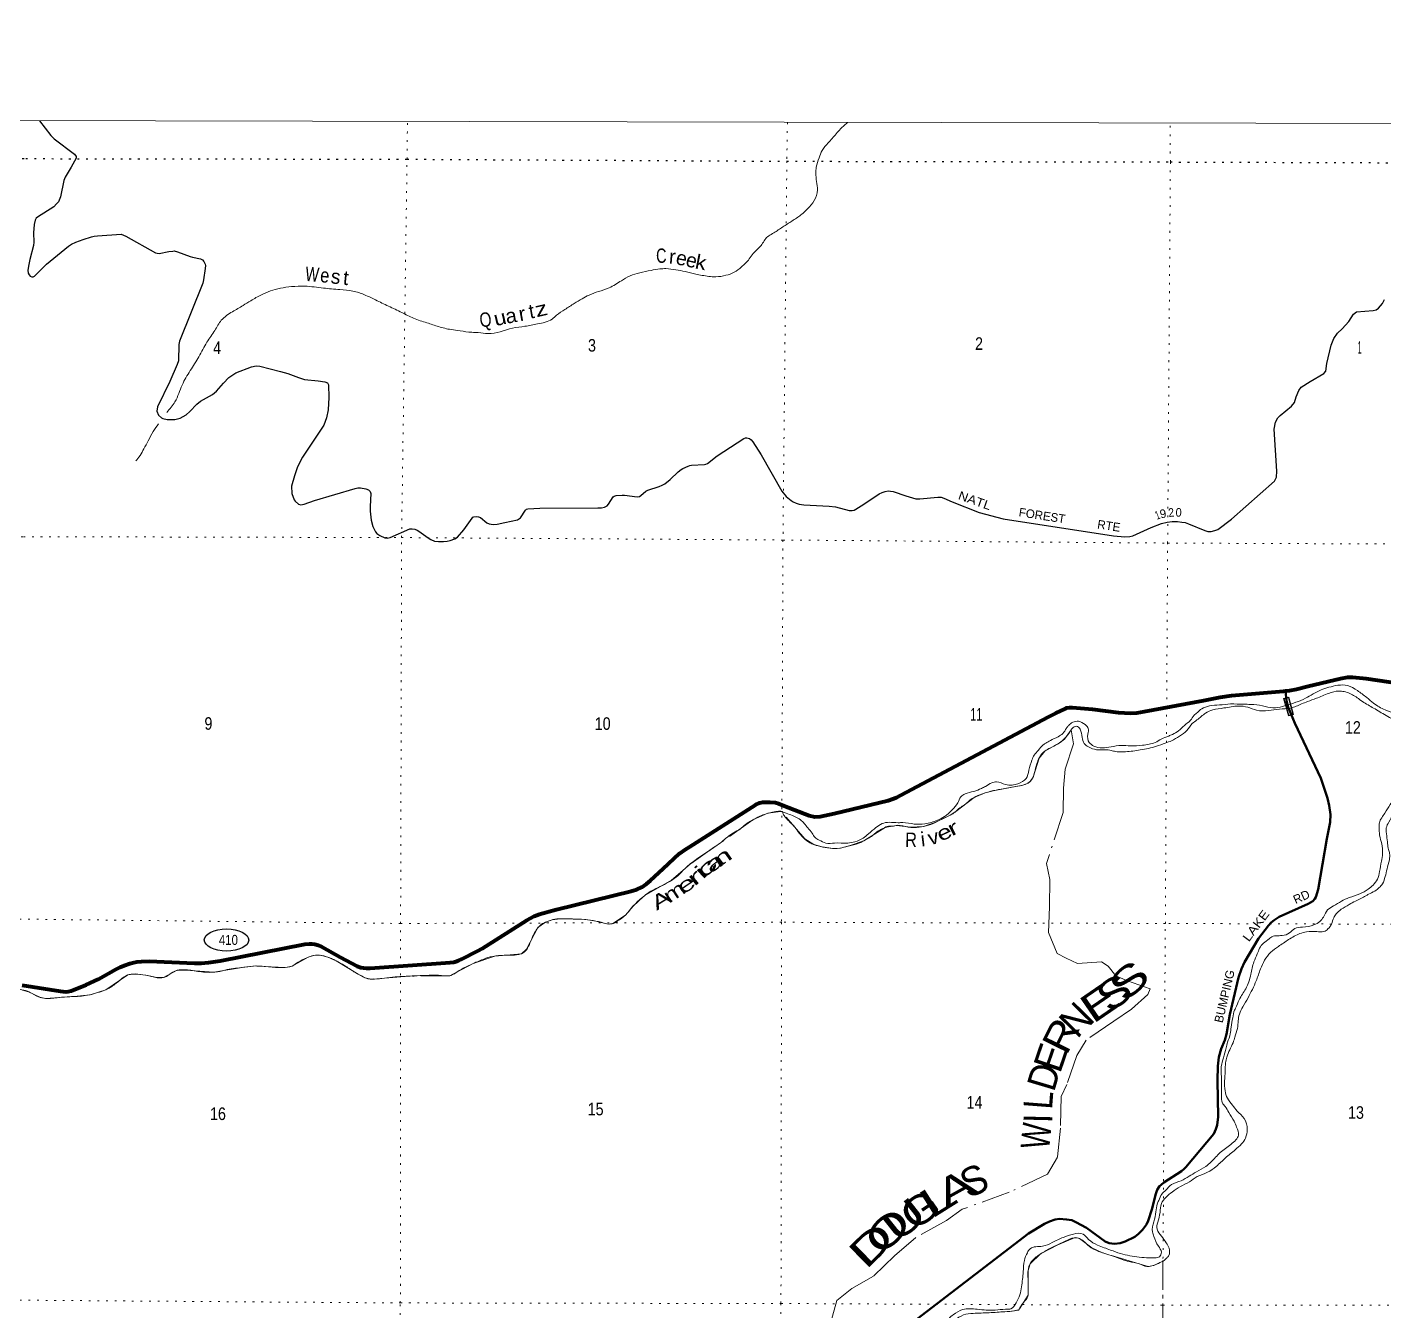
# Model space of a CAD drawing. Header units: feet. Extents: x -252658 to 9, y -366365 to -181930.
# Drawn here: x -59236 to -40356, y -199796 to -181930 of the extents above; entities that cross this region are included whole.
import ezdxf
from ezdxf.enums import TextEntityAlignment as Align

# ---------------------------------------------------------------- set-up
doc = ezdxf.new("R2010")
doc.units = ezdxf.units.FT
doc.header["$LTSCALE"] = 80
doc.linetypes.add('DOT_DASHED', pattern=[7.7, 5, -1.2, 0.3, -1.2])
doc.linetypes.add('DOTTED', pattern=[1.5, 0.3, -1.2])
for name, color, linetype, lineweight in [('17', 7, 'Continuous', 25), ('23', 7, 'Continuous', 70), ('26', 7, 'Continuous', 40), ('29', 7, 'Continuous', 25), ('39', 7, 'Continuous', 13), ('4', 7, 'Continuous', 13), ('44', 7, 'DOT_DASHED', 13), ('6', 7, 'DOTTED', 25), ('61', 7, 'Continuous', 13), ('7', 7, 'DOTTED', 13)]:
    doc.layers.add(name, color=color, linetype=linetype, lineweight=lineweight)
for name, color, linetype in [('27', 7, 'Continuous'), ('30', 7, 'Continuous'), ('41', 7, 'Continuous')]:
    doc.layers.add(name, color=color, linetype=linetype)

msp = doc.modelspace()

# ---------------------------------------------------------------- linework, layer by layer
at = {"layer": '17'}
msp.add_ellipse((-56461.21, -194634.81), major_axis=(309.24, -1), ratio=0.500121, dxfattribs=at)
at = {"layer": '23'}
for points in [[(-41724.58, -191168.67), (-41670.16, -191161.49), (-41571.5, -191141.56), (-41410.68, -191101.99), (-40958.26, -190994.09), (-40860.43, -190977.37), (-40794.8, -190977.37), (-40604.88, -190994.18), (-39375.14, -191174.41)], [(-45021.81, -191527.93), (-44922.68, -191475.25), (-44791.81, -191416.57), (-44771.3, -191404.26), (-44728.91, -191400.15), (-44689.3, -191398.21), (-44412.36, -191421.98), (-44049.21, -191468.37), (-43881.1, -191476.78), (-43794.95, -191472.67), (-43689.73, -191456.43), (-42865.57, -191300.47), (-42636.4, -191255.58), (-42478.11, -191233.23), (-41752.44, -191172.35), (-41724.58, -191168.67)], [(-59305.72, -195264.66), (-58770.11, -195346.26), (-58696.57, -195353.76), (-58663.76, -195351.02), (-58624.78, -195342.12), (-58506.79, -195297.55), (-58414.88, -195259.35), (-58245.05, -195178.46), (-57999.25, -195039.16), (-57942.44, -195011.01), (-57884.32, -194988.43), (-57805.69, -194961.75), (-57749.73, -194948.15), (-57707.24, -194938.49), (-57645.7, -194931.65), (-57538.79, -194929.29), (-56908.49, -194957.17), (-56809.52, -194955.6), (-56711.06, -194946.02), (-56548.87, -194923.11), (-55370.89, -194694.84), (-55304.65, -194688.11), (-55274.56, -194689.47), (-55238.33, -194694.26), (-55185.68, -194708.63), (-55136.18, -194730.42), (-54882.04, -194872.69), (-54643.86, -194998.77), (-54590.16, -195017.17), (-54554.61, -195024.02), (-54513.58, -195026.75), (-54461.31, -195026), (-54461.31, -195026), (-53350.49, -194948.15), (-53298.62, -194941.24), (-53268.53, -194934.4), (-53232.98, -194922.08), (-53191.6, -194902.84), (-52966.01, -194785.54), (-52906.16, -194752.42), (-52280.76, -194357.29), (-52181.43, -194303.62), (-52107.58, -194273.86), (-51870.26, -194208.91), (-50828.66, -193953.69), (-50752.46, -193932.82), (-50684.09, -193899.98), (-50615.71, -193853.46), (-50560.74, -193808.5), (-50387.06, -193642.63), (-50156.9, -193432.86), (-50079.68, -193374.57), (-50019.79, -193337.15), (-49100.71, -192755.45), (-49041.8, -192724.64), (-49003.51, -192716.43), (-48897.68, -192716.44), (-48828.48, -192719.16), (-48779.25, -192735.58), (-48703.22, -192765.86), (-48352.66, -192902.67), (-48276.03, -192918.93), (-48202.14, -192913.61), (-48007.13, -192872.55), (-47255.1, -192692.02), (-47136.96, -192649.39), (-47077.98, -192620.68), (-45021.81, -191527.93)]]:
    msp.add_lwpolyline(points, dxfattribs=at)
at = {"layer": '26'}
msp.add_lwpolyline([(-41724.58, -191168.67), (-41709.4, -191307.62), (-41689.59, -191395.75), (-41597.68, -191617.05), (-41233.78, -192381.62), (-41141.99, -192659.21), (-41117.58, -192761.33), (-41098.3, -192888.47), (-41104.5, -192996.89), (-41149.25, -193226.14), (-41269.28, -193929.58), (-41301.65, -194038.09), (-41315.94, -194063.46), (-41346.46, -194096.17), (-41408.31, -194132.4), (-41812.42, -194312.66), (-41883.77, -194356.81), (-41923, -194389.53), (-41961.31, -194431.02), (-42100.3, -194611.73), (-42297.86, -194943.12), (-42339.34, -195037.32), (-42378.67, -195158.09), (-42498.29, -195672.56), (-42545.33, -195943.57), (-42571.37, -196028.28), (-42619.44, -196150.77), (-42652.23, -196265.37), (-42665.22, -196388.51), (-42671.01, -196589.02), (-42664.07, -197095.65), (-42677.21, -197211.88), (-42692.47, -197268.59), (-42724.84, -197330.77), (-43109.9, -197795.33), (-43136.06, -197821.51), (-43171.88, -197852.73), (-43419.27, -198011.14), (-43455.39, -198040.7), (-43479.37, -198060.33), (-43512.07, -198112.68), (-43530.08, -198165.75), (-43586.8, -198386.8), (-43635.22, -198543.46), (-43660.29, -198594.71), (-43715.96, -198670.05), (-43769.28, -198725.57), (-43822.68, -198765.93), (-43955.33, -198830.48), (-44026.5, -198854.26), (-44106.06, -198861.9), (-44179.08, -198854.26), (-44232.52, -198832.03), (-44493.22, -198642.61), (-44642.28, -198560.9), (-44700.05, -198535.82), (-44772.15, -198523.53), (-44868.98, -198517.28), (-44930.01, -198526.01), (-45008.48, -198552.18), (-45079.59, -198583.33), (-45302.83, -198717.65), (-46915.79, -199959)], dxfattribs=at)
at = {"layer": '29'}
for points in [[(-59064.83, -183232), (-58906.94, -183437.78), (-58861.87, -183482.89), (-58578.99, -183698.9), (-58555.6, -183727.86), (-58554.3, -183755.36), (-58622.04, -183878.02), (-58705.94, -184016.47), (-58723.06, -184064.09), (-58772.73, -184292.67), (-58801.15, -184358.75), (-58825.83, -184390.5), (-58864.99, -184430.61), (-59093.83, -184573.99), (-59108.82, -184587.23), (-59126.08, -184615.63), (-59139.67, -184676.32), (-59146.94, -184794.2), (-59142.32, -184920.69), (-59145.7, -184966.89), (-59198.83, -185161.3), (-59214.61, -185232.97), (-59225.19, -185312.36), (-59219.91, -185353.93), (-59209.32, -185377.64), (-59193.45, -185395.29), (-59172.29, -185405.87), (-59152.72, -185406.57), (-59131.74, -185393.52), (-58965.75, -185227.09), (-58659.61, -184978.11), (-58616.9, -184952.44), (-58558.71, -184922.45), (-58454.69, -184885.4), (-58341.84, -184850.11), (-58303.05, -184839.53), (-58255.12, -184836.2), (-57929.27, -184813.07), (-57893.12, -184822.77), (-57862.94, -184838.78), (-57447.92, -185068.89), (-57425, -185077.72), (-57398.51, -185078.77), (-57266, -185051.53), (-57209.9, -185045.96), (-57187.86, -185045.08), (-57142.01, -185056.37), (-56966.92, -185119.76), (-56935.22, -185128.89)], [(-56935.22, -185128.89), (-56824.65, -185154.47), (-56795.61, -185169.08), (-56775.28, -185189.75), (-56759.41, -185228.57), (-56755.89, -185246.21), (-56757.51, -185289.8), (-56779.69, -185448.23), (-56790.76, -185492.39), (-57113.81, -186299.51), (-57124.59, -186347.57), (-57131.44, -186572.98), (-57147.06, -186626.53), (-57250.85, -186860.77), (-57422.6, -187215.04), (-57432.94, -187275.18), (-57408.25, -187328.1), (-57365.94, -187366.92), (-57348.3, -187377.51), (-57287.32, -187390.62), (-57182.57, -187391.62), (-57104.99, -187370.45), (-57022.15, -187326.11), (-56972.76, -187280.47), (-56873.71, -187178.5), (-56824.65, -187135.8), (-56655.43, -187043.39), (-56602.49, -186998.18), (-56504.83, -186885.76), (-56429.7, -186807.64), (-56332.45, -186742.32), (-56115.86, -186655.91), (-56050.75, -186645.78), (-55999.49, -186648.85), (-55710.24, -186722.58)], [(-43074.52, -188841.46), (-42849.89, -188935.3), (-42805.78, -188947.74), (-42759.94, -188947.74), (-42710.57, -188937.15), (-42667.55, -188920.43), (-42477.16, -188777.12), (-41880.4, -188248.94), (-41848.38, -188190.86), (-41844.14, -188108.62), (-41880.84, -187524.08), (-41862.48, -187428.67), (-41830.75, -187368.69), (-41797.76, -187333.87), (-41641.63, -187206.39), (-41601.54, -187153.44), (-41575.49, -187074.3), (-41541.59, -186987.6), (-41505.34, -186942.24), (-41382.01, -186862.74), (-41190.72, -186749.41), (-41163.54, -186715.59), (-41147.9, -186613.29), (-41088.45, -186357.73), (-41052.28, -186264.54), (-41000.3, -186188.36), (-40936.08, -186130.77), (-40844.37, -186026.96), (-40778.14, -185923.71), (-40736.18, -185893.14), (-40505.75, -185874.58), (-40462.53, -185865.5), (-40430.79, -185840.8), (-40374.09, -185775.05), (-40346.16, -185720.82)], [(-55710.24, -186722.58), (-55606.15, -186749.11), (-55459.96, -186807.64), (-55375.39, -186834.96), (-55185.53, -186850.26), (-55093.23, -186867.62), (-55057.96, -186881.74), (-55040.39, -186909.44), (-55039.18, -187084.14), (-55047.94, -187256.76), (-55072.07, -187365.16), (-55109.39, -187471.21), (-55402.6, -187913.03), (-55475.83, -188051.47), (-55516.85, -188175.32), (-55556.94, -188316.12), (-55552.74, -188418.04), (-55521.67, -188506.66), (-55507.57, -188527.84), (-55459.1, -188569.25), (-55426.46, -188577.24), (-55380.62, -188570.18), (-55238.14, -188516.49), (-54671.16, -188349.54), (-54635.69, -188343.46), (-54596.02, -188342.58), (-54521.96, -188353.16), (-54486.7, -188370.81), (-54464.67, -188392.86), (-54454.96, -188420.21), (-54463.07, -188601.9), (-54464.67, -188664.56), (-54450.56, -188793.36), (-54423.5, -188881.26), (-54390.61, -188952.14), (-54369.46, -188976.84), (-54329.41, -189004.37), (-54260.14, -189035.07), (-54224.88, -189040.36), (-54183.8, -189033.44), (-53908.39, -188914.21), (-53877.53, -188913.33), (-53840.51, -188918.62), (-53807.01, -188930.97), (-53786.14, -188943.69), (-53657.59, -189038.9), (-53619.23, -189060.65), (-53568.1, -189081.82), (-53513.44, -189090.64), (-53444.29, -189090.51), (-53391.78, -189081.82), (-53349.47, -189074.77), (-53285.99, -189050.07), (-53245.18, -189027.56), (-53157.5, -188925.73), (-53045.32, -188761.6), (-53034.74, -188751.01), (-53020.53, -188743.91), (-52978.32, -188740.43), (-52953.64, -188743.95), (-52926.68, -188756.58), (-52837.76, -188827.44), (-52807.3, -188842.76), (-52779.09, -188848.05), (-52745.59, -188851.58), (-52694.01, -188848.47), (-52589.03, -188821.91)], [(-52589.03, -188821.91), (-52414.11, -188784.53), (-52384.59, -188770.18), (-52370.91, -188758.95), (-52301.27, -188653.97), (-52286.28, -188638.97), (-52270.33, -188632.39), (-52100.12, -188625.48), (-51293.6, -188620.74), (-51242.49, -188619.57), (-51203.7, -188610.75), (-51182.55, -188601.93), (-51166.68, -188591.34), (-51144.7, -188569.51), (-51079.03, -188467.54), (-51066.18, -188457.25), (-51039.73, -188448.43), (-50956.56, -188442.24), (-50925.12, -188441.37), (-50748.81, -188467.84), (-50714.74, -188461.91), (-50694.15, -188450.2), (-50625.39, -188386.68), (-50597.24, -188372.32), (-50440.37, -188323.16), (-50397.94, -188305.52), (-50364.44, -188284.35), (-50286.73, -188225.78), (-50176.95, -188118.07), (-50134.35, -188087.64), (-50111.43, -188071.76), (-50035.61, -188038.23), (-50016.22, -188031.18), (-49989.39, -188026.94), (-49809.15, -188018.09), (-49792.3, -188013.53), (-49769.38, -188002.95), (-49633.12, -187896.76), (-49263.04, -187654.23), (-49239.55, -187643.91), (-49221.91, -187643.91), (-49184.89, -187654.5), (-49160.2, -187672.14), (-49135.69, -187699.24), (-49020.52, -187880.71), (-48732.43, -188386.6), (-48672.69, -188463.44), (-48606.48, -188519.95), (-48576.6, -188538.42), (-48536.04, -188554.3), (-48491.97, -188566.65), (-48427.3, -188577.35), (-48075.4, -188595.73), (-47987.7, -188607.23), (-47798.2, -188655.78), (-47754.08, -188655.75), (-47729.4, -188652.22), (-47704.72, -188639.87), (-47592.66, -188566.77), (-47378.29, -188425.62), (-47337.98, -188406.99), (-47295.66, -188392.87), (-47252.47, -188384.93), (-47220.73, -188386.7), (-47184.58, -188394.64), (-47010.54, -188454.14), (-46868.1, -188494.32), (-46815.09, -188495.59), (-46563.07, -188469.62), (-46518.57, -188473.44), (-46480.2, -188483.73), (-46365.5, -188536.69), (-45989.67, -188685.74), (-45654.89, -188774.29), (-44119.81, -189011.28), (-43960.64, -189023.61), (-43893.64, -189020.08), (-43849.63, -189009.04), (-43593.62, -188892.26), (-43451.09, -188838.35), (-43369.93, -188818.94), (-43300.17, -188811.86), (-43227.11, -188811.88), (-43168.99, -188817.18), (-43119.56, -188826), (-43074.52, -188841.46)]]:
    msp.add_lwpolyline(points, dxfattribs=at)
at = {"layer": '39'}
for points in [[(-57293.74, -187293.82), (-57178.63, -187142.4), (-57078.6, -186911.03), (-56966.47, -186709.8), (-56846.3, -186516.6), (-56736.17, -186315.37), (-56623.99, -186150.33), (-56533.85, -186009.45), (-56379.43, -185890.6), (-56230.98, -185803.92), (-56124.66, -185737.41), (-55976.21, -185654.75), (-55851.8, -185600.28), (-55711.31, -185563.88), (-55556.73, -185541.53), (-55370.01, -185535.22), (-55110.95, -185560.97), (-54886.03, -185582.75), (-54703.28, -185602.58), (-54540.56, -185654.62), (-54387.85, -185726.77), (-54209.01, -185812.96), (-54024.14, -185901.15), (-53859.37, -185981.33), (-53672.54, -186045.39), (-53509.82, -186097.42), (-53337.07, -186139.39), (-53208.54, -186157.29), (-53049.88, -186177.16), (-52957.52, -186179.03), (-52822.96, -186194.92), (-52481.74, -186120.01), (-52309.1, -186093.62), (-52134.46, -186059.17), (-51929.93, -185992.72), (-51869.61, -185940.15), (-51753.27, -185859.55), (-51622.89, -185774.91), (-51512.56, -185710.41), (-51416.26, -185657.99), (-51283.81, -185609.53), (-51137.32, -185557.04), (-50966.8, -185458.26), (-50846.43, -185391.73), (-50711.97, -185349.31), (-50553.4, -185314.89), (-50430.95, -185294.6), (-50346.62, -185290.46), (-50210.06, -185306.34), (-50079.5, -185332.28), (-49932.87, -185366.24), (-49752.11, -185398.14), (-49651.71, -185404.02), (-49511.19, -185383.71), (-49398.81, -185341.32), (-49294.52, -185266.77), (-49188.27, -185156.02), (-49132.16, -185081.55), (-49023.91, -184968.79), (-48931.74, -184846), (-48863.54, -184803.68), (-48737.17, -184721.05), (-48608.79, -184638.43), (-48482.43, -184553.79), (-48372.14, -184455.11), (-48283.97, -184342.38), (-48240.03, -184195.54), (-48262.48, -183960.33), (-48254.57, -183879.89), (-48216.63, -183749.15), (-48172.61, -183646.54), (-48088.44, -183541.86), (-47978.2, -183415.03), (-47918.07, -183346.58), (-47835.87, -183272.06), (-47820.58, -183258.36)], [(-57725.51, -187967.57), (-57665.39, -187893.09), (-57611.32, -187798.51), (-57551.26, -187685.82), (-57483.19, -187557.04), (-57407.92, -187452.54)], [(-42488.32, -191348.78), (-42311.62, -191352.53), (-42209.21, -191356.4), (-42044.53, -191376.26), (-41972.22, -191394.25), (-41829.65, -191398.06), (-41707.22, -191367.72), (-41580.78, -191325.3), (-41446.34, -191270.82), (-41342.02, -191210.34), (-41229.67, -191151.87), (-41123.31, -191117.53), (-40994.84, -191089.19), (-40860.31, -191093.01), (-40725.67, -191163.18), (-40595.01, -191259.49), (-40498.5, -191339.77), (-40339.73, -191432.02), (-40193.08, -191480.06), (-39952.04, -191540.02), (-39785.32, -191584), (-39564.4, -191615.84), (-39437.84, -191655.86), (-39305.16, -191758.21), (-39224.66, -191872.69), (-39170.22, -192019.39), (-39129.93, -192103.77), (-39093.7, -192166.05), (-39031.41, -192192.09), (-38836.74, -192131.48), (-38728.42, -192058.94), (-38634.14, -192000.49), (-38523.9, -191877.68), (-38415.74, -191704.6), (-38341.66, -191569.78), (-38265.54, -191455.06), (-38141.28, -191306.09), (-38091.14, -191265.8), (-37976.76, -191221.4), (-37880.45, -191177.02), (-37754.03, -191126.56), (-37631.6, -191094.21), (-37539.23, -191098.09), (-37374.62, -191077.74), (-37211.96, -191085.54), (-37061.35, -191101.4), (-36930.91, -191050.94), (-36814.64, -190928.12), (-36746.49, -190857.65), (-36684.36, -190783.16), (-36612.18, -190714.69), (-36519.9, -190658.26), (-36399.49, -190619.87), (-36301.14, -190597.61), (-36224.85, -190591.46), (-36184.67, -190605.48), (-36158.53, -190623.53), (-36182.57, -190661.77), (-36138.32, -190707.95), (-36043.84, -190780.19), (-35943.31, -190868.51), (-35852.8, -190966.89), (-35782.47, -191000.97), (-35653.88, -191057.07), (-35565.55, -191042.87), (-35453.18, -190998.47), (-35403.07, -190940.08), (-35352.95, -190891.75), (-35340.95, -190859.57), (-35391.18, -190837.52), (-35371.18, -190787.23), (-35178.59, -190680.38), (-35104.44, -190591.8), (-34988.11, -190507.18), (-34933.96, -190462.87), (-34835.66, -190410.44), (-34767.44, -190378.17), (-34564.62, -190389.93), (-34333.73, -190379.53), (-34106.89, -190349.03), (-33916.17, -190324.62), (-33809.77, -190316.42), (-33673.19, -190340.34), (-33536.6, -190374.32), (-33351.73, -190470.55), (-33243.19, -190544.78), (-33120.64, -190586.82), (-32972.07, -190576.55), (-32793.38, -190568.24), (-32656.84, -190570.05), (-32492.14, -190603.98)], [(-40383.02, -193293.92), (-40415.33, -193177.36), (-40421.54, -193058.74), (-40417.61, -193004.45), (-40341.52, -192867.61), (-40269.42, -192750.89), (-40169.19, -192640.15), (-40064.93, -192547.51), (-39972.68, -192472.98), (-39866.29, -192452.71), (-39707.76, -192392.16), (-39573.32, -192333.65), (-39430.82, -192295.23), (-39288.33, -192250.78), (-39216.06, -192240.62), (-39151.85, -192214.39), (-39165.97, -192172.19), (-39210.27, -192093.84), (-39282.71, -191991.41), (-39335.1, -191870.85), (-39421.6, -191768.43), (-39520.12, -191682.13), (-39620.57, -191648.09), (-39807.3, -191650.38), (-39981.99, -191650.65), (-40124.62, -191606.63), (-40277.33, -191536.48), (-40460.21, -191430.19), (-40614.96, -191339.95), (-40695.36, -191285.78), (-40759.68, -191241.64), (-40908.37, -191177.52), (-40982.67, -191169.59), (-41125.18, -191201.98), (-41295.75, -191270.59), (-41418.16, -191315.01), (-41502.44, -191349.31), (-41652.94, -191405.84), (-41809.54, -191420.15), (-41962.1, -191442.49), (-42126.76, -191436.7), (-42251.31, -191394.67), (-42377.84, -191378.77), (-42582.6, -191405.22), (-42737.17, -191431.58), (-42837.49, -191477.98), (-42957.82, -191572.66), (-43021.99, -191623.02), (-43098.14, -191719.64), (-43200.42, -191798.21), (-43310.76, -191860.7), (-43399.06, -191895.02), (-43521.47, -191937.42), (-43746.27, -191990.04), (-43951.04, -192014.47), (-44103.65, -192008.67), (-44169.94, -191992.68), (-44354.67, -191986.92), (-44465.17, -191946.88), (-44527.49, -191898.71), (-44553.72, -191814.31), (-44584.02, -191701.76), (-44632.27, -191659.61), (-44694.47, -191691.87), (-44709.51, -191709.37)], [(-48723.33, -192848.96), (-48628.1, -192886.03), (-48475.38, -192962.2), (-48372.8, -193072.63), (-48310.44, -193148.94), (-48274.21, -193205.19), (-48215.92, -193243.3), (-48123.49, -193285.39), (-47999, -193285.2), (-47816.28, -193284.93), (-47715.91, -193268.69), (-47603.55, -193216.25), (-47527.35, -193155.82), (-47425.08, -193069.21), (-47338.82, -193014.79), (-47240.47, -192996.55), (-47113.96, -193002.39), (-47051.72, -193000.29), (-46891.05, -193020.15), (-46742.47, -193017.92), (-46569.87, -192967.4), (-46469.56, -192916.98), (-46361.28, -192820.31), (-46287.13, -192727.71), (-46241.08, -192641.18), (-46182.92, -192600.89), (-46062.5, -192566.52), (-45956.14, -192524.14), (-45899.97, -192495.91), (-45813.7, -192445.52), (-45745.45, -192435.36), (-45620.91, -192469.35), (-45530.54, -192479.27), (-45448.25, -192459.04), (-45335.91, -192388.5), (-45295.94, -192269.82), (-45253.99, -192131.02), (-45221.97, -192060.6), (-45165.85, -191996.18), (-45095.7, -191917.66), (-45061.6, -191895.49), (-44997.4, -191859.2), (-44889.06, -191804.76), (-44824.87, -191760.43), (-44772.78, -191687.97), (-44746.74, -191651.74), (-44684.57, -191603.39), (-44604.27, -191591.2), (-44513.84, -191637.31), (-44469.59, -191689.52), (-44475.49, -191767.95), (-44455.22, -191886.54), (-44390.9, -191934.7), (-44276.41, -191960.67), (-44151.94, -191946.41), (-44011.42, -191926.09), (-43882.9, -191931.93), (-43714.25, -191923.64), (-43539.62, -191885.17), (-43453.36, -191838.8), (-43351.02, -191796.42), (-43298.85, -191772.22), (-43212.59, -191723.84), (-43132.39, -191649.32), (-43048.17, -191576.81), (-42996.07, -191506.36), (-42951.96, -191466.09), (-42889.79, -191417.74), (-42783.44, -191377.37), (-42644.91, -191363.09), (-42488.32, -191348.78)], [(-44709.51, -191709.37), (-44776.61, -191808.61), (-44874.87, -191893.2), (-44975.17, -191949.65), (-45057.43, -191994.01), (-45119.59, -192050.4), (-45171.65, -192142.96), (-45195.63, -192213.37), (-45225.56, -192336.06), (-45273.61, -192424.6), (-45349.84, -192470.96), (-45482.32, -192499.31), (-45681.05, -192533.78), (-45825.57, -192564.16), (-45978.09, -192614.65), (-46084.43, -192665.08), (-46206.76, -192763.78), (-46270.95, -192806.1), (-46307.03, -192840.33), (-46447.46, -192924.99), (-46561.82, -192981.46), (-46692.24, -193037.95), (-46822.72, -193062.27), (-46977.32, -193064.52), (-47125.95, -193038.6), (-47196.21, -193050.77), (-47248.42, -193048.84), (-47326.67, -193083.13)], [(-51023.22, -194373.45), (-50906.9, -194284.81), (-50824.73, -194186.16), (-50704.44, -194067.36), (-50626.23, -194002.9), (-50529.95, -193940.43), (-50395.52, -193873.87), (-50182.89, -193740.85), (-50080.65, -193638.16), (-49922.22, -193511.25), (-49755.74, -193398.41), (-49571.22, -193267.44), (-49406.76, -193142.54), (-49314.48, -193090.13), (-49240.29, -193025.68), (-49146.01, -192969.24), (-49039.67, -192912.78), (-48953.39, -192878.47), (-48883.14, -192858.26), (-48796.83, -192844.06), (-48734.58, -192845.97), (-48723.33, -192848.96)], [(-47326.67, -193083.13), (-47410.93, -193129.5), (-47467.08, -193177.84), (-47549.32, -193228.23), (-47663.68, -193288.72), (-47812.2, -193329.16), (-47928.61, -193357.48), (-48063.14, -193357.68), (-48197.71, -193333.75), (-48316.24, -193295.73), (-48372.51, -193263.64), (-48505.24, -193127.12), (-48571.63, -193042.77), (-48621.9, -192994.59), (-48686.27, -192924.32), (-48714.44, -192882.14), (-48723.33, -192848.96)], [(-43428.99, -199103.79), (-43428.01, -199103.14), (-43375.87, -199058.83), (-43349.82, -199026.62), (-43345.96, -198924.07), (-43384.23, -198847.73), (-43452.64, -198755.34), (-43513.03, -198660.93), (-43503.14, -198562.4), (-43471.22, -198427.64), (-43451.34, -198302.95), (-43389.23, -198216.4), (-43303.01, -198141.88), (-43188.67, -198065.3), (-43062.28, -198000.77), (-42953.96, -197928.23), (-42809.49, -197867.69), (-42689.14, -197785.08), (-42560.82, -197668.27), (-42424.46, -197553.46), (-42336.24, -197470.89), (-42282.15, -197390.39), (-42258.24, -197271.73), (-42300.64, -197118.98), (-42399.19, -197014.58), (-42463.58, -196932.24), (-42534, -196835.83), (-42566.29, -196733.34), (-42564.7, -196459.89), (-42558.86, -196343.27), (-42542.92, -196264.83), (-42454.89, -196063.64), (-42428.91, -195985.18), (-42394.96, -195864.49), (-42383.08, -195757.91), (-42367.15, -195667.41), (-42317.12, -195564.8), (-42247.04, -195438.02), (-42132.95, -195202.61), (-42072.97, -195037.65), (-42016.94, -194916.93), (-41930.77, -194806.21), (-41824.48, -194725.63), (-41682.07, -194628.91), (-41523.57, -194546.23), (-41431.25, -194521.97), (-41290.7, -194517.74), (-41190.31, -194515.58), (-41134.14, -194481.31), (-41086.05, -194414.89), (-41054.07, -194324.36), (-41020.01, -194272.04), (-40951.85, -194207.6), (-40837.5, -194141.07), (-40753.24, -194092.69), (-40677, -194058.4), (-40606.78, -194020.09), (-40570.67, -193997.92), (-40482.39, -193953.56), (-40420.22, -193905.21), (-40376.13, -193850.86), (-40338.14, -193752.28), (-40312.2, -193645.68), (-40280.27, -193518.96), (-40276.39, -193428.48), (-40292.54, -193374.21), (-40304.71, -193293.81), (-40316.93, -193183.24), (-40323.13, -193074.68), (-40287.11, -192994.2), (-40225.05, -192873.47), (-40185.01, -192797)], [(-46015.15, -199774.53), (-45764.14, -199786.22), (-45621.6, -199773.95), (-45545.31, -199767.8), (-45473.16, -199683.25), (-45421.12, -199574.59), (-45397.2, -199461.96), (-45385.32, -199355.38), (-45375.44, -199252.83), (-45357.62, -199093.96), (-45317.62, -198987.34), (-45277.55, -198930.98), (-45106.93, -198896.55), (-44972.48, -198846.08), (-44817.99, -198773.47), (-44677.51, -198727.01), (-44542.98, -198726.81), (-44464.55, -198801.09), (-44339.94, -198881.32), (-44159.12, -198949.42), (-44022.51, -198997.47), (-43759.4, -199049.35), (-43624.85, -199057.19), (-43542.53, -199057.07), (-43480.31, -199042.9), (-43452.29, -198980.53), (-43494.59, -198896.15), (-43557.05, -198759.52), (-43577.22, -198697.22), (-43557.36, -198556.44), (-43527.46, -198415.66), (-43509.56, -198311.08), (-43489.56, -198258.77), (-43447.53, -198172.25), (-43391.39, -198115.87), (-43311.2, -198039.35), (-43176.75, -197984.86), (-43066.41, -197922.36), (-42964.11, -197861.89), (-42835.72, -197787.31), (-42759.52, -197722.85), (-42635.23, -197593.99), (-42484.81, -197479.16), (-42414.64, -197414.71), (-42380.6, -197352.33), (-42404.86, -197241.79), (-42441.14, -197157.39), (-42515.62, -197034.86), (-42563.94, -196952.49), (-42604.17, -196904.3), (-42614.39, -196789.71), (-42616.54, -196699.23), (-42614.72, -196578.59), (-42620.89, -196480.08), (-42619.02, -196395.63), (-42587.08, -196272.94), (-42551.15, -196136.16), (-42531.2, -196057.72), (-42493.23, -195941.05), (-42481.33, -195846.53), (-42459.44, -195715.81), (-42433.51, -195609.2), (-42419.49, -195583.04), (-42369.47, -195466.35), (-42279.36, -195313.41), (-42207.39, -195112.24), (-42165.49, -194939.27), (-42117.47, -194828.61), (-42085.47, -194750.15), (-42033.37, -194679.7), (-41951.14, -194617.25), (-41931.09, -194599.12), (-41772.51, -194572.75), (-41668.16, -194534.39), (-41595.97, -194473.96), (-41489.58, -194455.71), (-41328.99, -194425.31), (-41248.75, -194378.94), (-41198.65, -194314.53), (-41138.57, -194215.92), (-41058.34, -194159.5), (-40948, -194095), (-40837.65, -194044.56), (-40693.16, -193992.07), (-40574.8, -193925.55), (-40506.62, -193869.15), (-40446.51, -193788.63), (-40416.56, -193680.01), (-40390.67, -193539.23), (-40374.78, -193432.64), (-40383.02, -193293.92)], [(-62696.33, -195651.16), (-62691.39, -195647.52), (-62682.08, -195637.36), (-62659.43, -195615.08), (-62635.02, -195591.14), (-62568.85, -195536.76), (-62482.56, -195504.46), (-62311.89, -195502.19), (-62121.13, -195507.94), (-61966.51, -195511.73), (-61767.68, -195543.6), (-61614.99, -195603.69), (-61496.41, -195677.91), (-61397.91, -195752.16), (-61325.56, -195790.25), (-61237.19, -195808.21), (-61164.99, -195751.81), (-61098.88, -195655.2), (-61024.65, -195616.89), (-60918.25, -195602.65), (-60799.76, -195614.54), (-60588.87, -195654.44), (-60442.28, -195662.26), (-60281.72, -195621.81), (-60042.9, -195539.01), (-59894.37, -195506.62), (-59765.92, -195472.25), (-59641.57, -195377.56), (-59517.16, -195331.13), (-59414.77, -195318.92), (-59207.9, -195356.81), (-59077.28, -195424.98), (-58980.87, -195446.95), (-58794.15, -195434.61), (-58643.58, -195424.33), (-58426.75, -195407.92), (-58199.95, -195349.27), (-58113.66, -195314.96), (-57983.29, -195224.29), (-57917.11, -195169.9), (-57816.8, -195115.47), (-57708.38, -195109.27), (-57541.69, -195133.15), (-57387.04, -195163.08), (-57296.71, -195140.83), (-57232.53, -195096.5), (-57120.16, -195052.1), (-56935.42, -195059.86), (-56732.58, -195083.69), (-56588.02, -195077.44), (-56451.53, -195047.08), (-56222.68, -195014.56), (-56052.04, -194996.21), (-55875.32, -195010.02), (-55686.57, -195017.78), (-55548.06, -194997.47), (-55465.81, -194945.07), (-55345.44, -194882.56), (-55247.1, -194848.23), (-55142.69, -194850.09), (-55002.07, -194892.1), (-54935.76, -194924.17), (-54821.21, -194988.34), (-54688.55, -195076.61), (-54584.05, -195134.76), (-54493.64, -195172.83), (-54369.14, -195176.66), (-54228.61, -195160.37), (-54078.04, -195146.07), (-53849.16, -195133.66), (-53686.53, -195127.39), (-53513.85, -195125.12), (-53341.17, -195126.87), (-53240.86, -195072.44), (-53090.4, -194989.78), (-52990.07, -194945.39), (-52911.82, -194911.09), (-52793.41, -194870.71), (-52634.82, -194848.35), (-52488.25, -194844.11), (-52363.79, -194827.84), (-52307.62, -194791.56), (-52247.53, -194696.98), (-52213.53, -194616.5), (-52165.49, -194519.92), (-52077.3, -194415.23), (-52015.1, -194384.98), (-51890.68, -194344.58), (-51788.28, -194340.41), (-51563.39, -194344.09), (-51394.7, -194357.92), (-51250.09, -194387.86), (-51095.45, -194409.75), (-51023.22, -194373.45)], [(-45434.86, -199779.7), (-45368.76, -199677.06), (-45310.66, -199590.51), (-45306.71, -199550.3), (-45306.97, -199381.4), (-45309.17, -199258.76), (-45285.23, -199156.18), (-45223.12, -199071.64), (-45092.75, -198978.96), (-44948.3, -198900.33), (-44789.79, -198827.71), (-44667.39, -198779.27), (-44585.04, -198793.22), (-44458.38, -198895.58), (-44325.75, -198967.76), (-44094.72, -199045.83), (-43901.86, -199109.88), (-43759.25, -199141.84), (-43656.79, -199177.88), (-43516.29, -199145.5), (-43428.99, -199103.79)], [(-51765.51, -207698.95), (-51761.62, -207616.51), (-51733.61, -207552.12), (-51653.41, -207477.61), (-51553.09, -207427.2), (-51396.51, -207402.83), (-51300.15, -207390.63), (-51213.79, -207404.57), (-51153.46, -207464.8), (-51056.92, -207565.19), (-50980.57, -207601.26), (-50910.28, -207607.19), (-50852.13, -207554.83), (-50804.04, -207492.43), (-50729.84, -207436.02), (-50615.5, -207363.47), (-50469.09, -207258.69), (-50326.7, -207143.88), (-50144.18, -207016.93), (-49969.68, -206896.04), (-49857.36, -206817.45), (-49773.2, -206706.74), (-49749.17, -206666.5), (-49767.33, -206606.2), (-49749.45, -206485.54), (-49745.69, -206320.66), (-49755.93, -206189.99), (-49722.02, -206049.19), (-49698.16, -205900.37), (-49668.28, -205743.5), (-49654.43, -205612.79), (-49640.57, -205484.09), (-49642.84, -205319.22), (-49634.96, -205222.7), (-49578.81, -205176.37), (-49502.62, -205105.88), (-49404.34, -205037.38), (-49302, -204990.98), (-49193.63, -204960.66), (-49093.31, -204906.22), (-49029.18, -204829.72), (-48924.97, -204700.89), (-48832.79, -204582.12), (-48736.54, -204501.55), (-48592.07, -204439.01), (-48529.86, -204414.79), (-48389.37, -204370.34), (-48289.06, -204315.91), (-48174.67, -204281.55), (-48040.21, -204237.12), (-47893.72, -204178.59), (-47801.44, -204126.18), (-47715.19, -204069.75), (-47667.08, -204015.39), (-47572.91, -203886.57), (-47510.85, -203769.86), (-47440.73, -203669.23), (-47404.67, -203612.88), (-47390.79, -203504.28), (-47415.06, -203391.72), (-47431.34, -203248.99), (-47457.63, -203126.39), (-47439.72, -203025.83), (-47369.62, -202913.13), (-47305.55, -202794.41), (-47235.45, -202681.71), (-47211.49, -202597.22), (-47147.41, -202482.52), (-47071.42, -202283.36), (-47057.52, -202182.81), (-47043.72, -202021.94), (-47052.02, -201847.02), (-47040.23, -201678.11), (-47042.52, -201497.16), (-47062.89, -201314.23), (-47097.32, -201119.25), (-47133.65, -201000.67), (-47165.97, -200874.05), (-47160.07, -200795.63), (-47095.99, -200688.97), (-46961.71, -200525.91), (-46809.31, -200394.99), (-46630.89, -200211.76), (-46462.51, -200032.56), (-46332.16, -199927.81), (-46207.79, -199853.24), (-46071.28, -199830.92), (-45848.42, -199822.54), (-45629.58, -199808.14), (-45497.08, -199795.88), (-45434.86, -199779.7)], [(-51175.48, -207327.41), (-51149.63, -207342.15), (-51103.37, -207394.35), (-51073.17, -207448.6), (-51061.06, -207488.79), (-51038.93, -207514.89), (-50994.75, -207518.85), (-50936.54, -207508.71), (-50898.43, -207482.52), (-50860.37, -207424.15), (-50806.26, -207359.73), (-50718.03, -207279.17), (-50593.68, -207190.52), (-50483.34, -207128.03), (-50377.01, -207071.57), (-50274.69, -207019.14), (-50190.5, -206930.55), (-50052.09, -206839.86), (-49963.86, -206767.35), (-49905.79, -206666.73), (-49863.75, -206584.23), (-49849.87, -206471.62), (-49854.08, -206344.95), (-49852.32, -206186.11), (-49834.42, -206075.5), (-49808.52, -205946.78), (-49774.72, -205729.58), (-49738.87, -205540.53), (-49731.04, -205411.84), (-49723.2, -205287.17), (-49715.28, -205220.81), (-49693.25, -205180.56), (-49607.01, -205114.08), (-49536.83, -205053.66), (-49438.52, -205007.27), (-49326.11, -204982.97), (-49223.79, -204930.54), (-49167.63, -204890.25), (-49141.6, -204847.98), (-49087.55, -204741.34), (-49019.41, -204654.78), (-48947.24, -204582.29), (-48885.08, -204531.93), (-48832.94, -204483.6), (-48768.74, -204455.36), (-48674.45, -204400.93), (-48505.88, -204340.36), (-48347.36, -204275.78), (-48186.82, -204213.21), (-48078.47, -204162.78), (-47964.1, -204112.35), (-47851.78, -204035.78), (-47777.61, -203955.24), (-47683.45, -203820.39), (-47595.28, -203707.66), (-47543.18, -203639.22), (-47519.18, -203578.87), (-47507.26, -203496.41), (-47509.44, -203383.82), (-47519.69, -203251.14), (-47525.86, -203154.64), (-47527.98, -203084.27), (-47512.07, -202985.72), (-47480.07, -202901.23), (-47419.96, -202820.72), (-47349.87, -202701.98), (-47287.78, -202601.36), (-47239.79, -202472.61), (-47187.77, -202355.91), (-47159.84, -202239.26), (-47139.9, -202150.76), (-47134.04, -202042.18), (-47124.13, -201961.74), (-47114.25, -201859.18), (-47104.42, -201720.43), (-47116.81, -201499.28), (-47145.17, -201342.5), (-47183.54, -201201.81), (-47240.15, -200950.57), (-47258.37, -200852.07), (-47266.55, -200759.6), (-47252.6, -200693.23), (-47182.47, -200594.6), (-47050.16, -200459.69), (-46879.66, -200346.84), (-46761.37, -200236.08), (-46631.04, -200121.28), (-46468.64, -199964.21), (-46348.34, -199849.42), (-46217.94, -199778.86), (-46015.15, -199774.53)]]:
    msp.add_spline(points, degree=3, dxfattribs=at)
at = {"layer": '4'}
msp.add_lwpolyline([(-250643.67, -181929.5), (-219314.25, -182252.72), (-187984.41, -182532.85), (-156654.22, -182769.88), (-125323.73, -182963.82), (-93993.01, -183114.65), (-62662.1, -183222.4), (-31331.08, -183287.04), (0, -183308.59), (0, -366365.25), (-31582.88, -366343.53), (-63165.71, -366278.36), (-94748.41, -366181.36), (-126330.93, -366017.71), (-157913.21, -365822.21), (-189495.2, -365583.27), (-221076.82, -365300.9), (-252658.03, -364975.08)], close=True, dxfattribs=at)
msp.add_lwpolyline([(-250643.67, -181929.5), (-219314.25, -182252.72), (-187984.41, -182532.85), (-156654.22, -182769.88), (-125323.73, -182963.82), (-93993.01, -183114.65), (-62662.1, -183222.4), (-31331.08, -183287.04), (0, -183308.59), (0, -366365.25), (-31582.88, -366343.53), (-63165.71, -366278.36), (-94748.41, -366181.36), (-126330.93, -366017.71), (-157913.21, -365822.21), (-189495.2, -365583.27), (-221076.82, -365300.9), (-252658.03, -364975.08)], close=True, dxfattribs=at)
at = {"layer": '44'}
for points in [[(-44709.51, -191709.37), (-44802.86, -191838.35), (-44872.49, -191891.8), (-45073.64, -192004.39), (-45154.82, -192105.65), (-45236.54, -192366.9), (-45279.59, -192430.85), (-45304.83, -192451.4), (-45378.21, -192477.75), (-45776.12, -192552.89), (-45906.77, -192588.4), (-46059.05, -192650.13), (-46315.02, -192845.88), (-46392.89, -192895.17), (-46604.11, -193001.24), (-46764.04, -193055.56), (-46940.53, -193065.83), (-47138.18, -193039.35), (-47200.98, -193050.93), (-47296.84, -193068.05), (-47594.56, -193255.12), (-47780.93, -193321.3), (-47918.23, -193355.25), (-48019.78, -193361.81), (-48173.75, -193339.29), (-48288.83, -193306.2), (-48413.32, -193226.77), (-48745.97, -192844.31), (-48928.5, -192870.48), (-49135.72, -192963.52), (-49669.93, -193337.88), (-50010, -193578.59), (-50270.6, -193802.16), (-50658.29, -194027.77), (-50804.4, -194165.05), (-50910.47, -194287.53), (-51087.47, -194405.75), (-51150.57, -194415.85), (-51324.4, -194371.5), (-51461.62, -194350.2), (-51820.36, -194340.45), (-51929.44, -194352.79), (-52023.11, -194388.1), (-52127.15, -194462.07), (-52285.89, -194763.96), (-52355.69, -194825.52), (-52727.14, -194857.72), (-53031.37, -194963.23), (-53355.69, -195131.66), (-53920.24, -195136.92), (-54450.51, -195179.45), (-54534.61, -195158.93), (-54628.06, -195111.33), (-54935.16, -194924.48), (-55049.63, -194873.97), (-55158.17, -194847.22), (-55250.52, -194849), (-55325.39, -194873.49), (-55548.51, -194997.67), (-55639.38, -195017.39), (-56048.91, -194996.16), (-56242.38, -195017.17), (-56639.71, -195083.52), (-57026.94, -195052.22), (-57146.47, -195056.63), (-57339.38, -195158.27), (-57429.61, -195155.8), (-57556.07, -195130.88), (-57729.58, -195107.24), (-57832.62, -195120.75), (-58138.91, -195327.51), (-58357.1, -195396.7), (-58584.26, -195420.19), (-58980.02, -195446.9), (-59060.76, -195430.93), (-59216.82, -195353.79), (-59300.96, -195331.37)], [(-44709.51, -191709.37), (-44675.15, -191903.41), (-44789.54, -192256.89), (-44813.01, -192520.28), (-44818.78, -192858.16), (-45051.62, -193571.13), (-45006.53, -193792.59), (-45010.51, -194174.74), (-45024.4, -194528.68), (-44903.28, -194820.9), (-44776.98, -194887.86), (-44618.56, -194963.01), (-44284.72, -194936.4), (-44194.58, -194999.17), (-44086.73, -195134.43), (-43922.25, -195203.58), (-43607.2, -195313.65), (-43639.78, -195393.96), (-43865.97, -195596.06), (-44116.12, -195765.88), (-44497.41, -196027.6), (-44631.18, -196240.19), (-44769.97, -196645.85), (-44847.23, -196814.45), (-44857.54, -197254.9), (-44897.82, -197659.01), (-45035.74, -197895.71), (-45569.74, -198144.67), (-46224.3, -198383), (-46444.21, -198536.86), (-46869.59, -198774.25), (-47168.42, -199028.31), (-47457.35, -199312.6), (-47761.78, -199484.17), (-47967.69, -199650.16), (-48051.67, -199953.49)], [(-43430.15, -199104.38), (-43558.22, -199163.26), (-43638.13, -199179.21), (-43762.82, -199140.98), (-44270.04, -198986.81), (-44421.31, -198918.59), (-44591.87, -198789.49), (-44653.62, -198776.17), (-44895.23, -198875.3), (-45133.64, -199004.12), (-45277.89, -199140.76), (-45307.64, -199232.96), (-45307.06, -199579.84), (-45426.23, -199766.29), (-45442.59, -199786.37), (-45536.98, -199799.9)], [(-43430.15, -199104.38), (-43431.07, -199718.4), (-43430.09, -200191.36)]]:
    msp.add_lwpolyline(points, dxfattribs=at)
at = {"layer": '6'}
msp.add_lwpolyline([(-62663.56, -183751.97), (-59254.04, -183759.61), (-53949.15, -183767.77), (-48664.31, -183796.06), (-43327.3, -183806.18), (-38036.45, -183824.41), (-32860.07, -183832.76), (-31331.84, -183840.53)], dxfattribs=at)
at = {"layer": '61'}
for p, q in [((-41751.9, -191275.59), (-41679.72, -191255.23)), ((-41684.03, -191516.2), (-41751.9, -191275.59))]:
    msp.add_line(p, q, dxfattribs=at)
msp.add_lwpolyline([(-41742.03, -191281.11), (-41685.24, -191265.09), (-41621.71, -191490.3), (-41678.5, -191506.33)], close=True, dxfattribs=at)
msp.add_lwpolyline([(-41679.72, -191255.23), (-41611.85, -191495.83), (-41684.03, -191516.2)], dxfattribs=at)
at = {"layer": '7'}
for points in [[(-54100.42, -215624.29), (-54092.68, -210267.98), (-54078.77, -205010.18), (-54042.87, -199686), (-54039.04, -194404.09), (-54025.3, -189033.7), (-53949.15, -183767.77), (-53943.9, -183244.7)], [(-48657.14, -183256.61), (-48664.31, -183796.06), (-48718.36, -189067.99), (-48738.2, -194388.13), (-48746.02, -199694.17), (-48745.78, -205016.29), (-48753.65, -210284.13), (-48765.43, -215622.35)], [(-43433.87, -202900.28), (-43430.09, -200191.36), (-43431.07, -199718.4), (-43430.09, -199066.61), (-43397.16, -194404.27), (-43365.23, -189110.26), (-43327.3, -183806.18), (-43330.18, -183267.37)], [(-62678.12, -189045.71), (-59288.03, -189021.46), (-54025.3, -189033.7), (-48718.36, -189067.99), (-43365.23, -189110.26), (-38066.35, -189132.49), (-32849.81, -189138.77), (-31339.16, -189162.77)], [(-42243.94, -194408.22), (-43397.16, -194404.27), (-48738.2, -194388.13), (-54039.04, -194404.09), (-59317.9, -194343.62), (-62692.69, -194340.95)], [(-31346.41, -194432.52), (-32875.74, -194420.71), (-38082.22, -194422.46), (-41978.33, -194409.13)], [(-62707.36, -199672.62), (-59337.77, -199647.67), (-54042.87, -199686), (-48746.02, -199694.17), (-43431.07, -199718.4), (-38122.18, -199716.49), (-32875.51, -199734.79), (-31353.72, -199746.6)]]:
    msp.add_lwpolyline(points, dxfattribs=at)

# ---------------------------------------------------------------- texts
at = {"layer": '17', "width": 0.85}
msp.add_text('410', height=140, dxfattribs=at).set_placement((-56435.16, -194703.12), align=Align.CENTER)
at = {"layer": '27'}
for s, rotation, p in [('RD', 24.04, (-41584.6, -194135.67)), ('BUMPING', 76.911, (-42600.74, -195796.08))]:
    msp.add_text(s, height=120, rotation=rotation, dxfattribs=at).set_placement(p)
at = {"layer": '27', "width": 1.2}
msp.add_text('LAKE', height=120, rotation=53.198, dxfattribs=at).set_placement((-42236.06, -194668.64))
at = {"layer": '30'}
for s, rotation, width, p in [('NATL', 340.367, 1.15, (-46068.13, -188574.6)), ('1', 20.718, 0.5, (-43486.3, -188776.82)), ('2', 5.955, 0.9, (-43310.35, -188743.82)), ('0', 357.678, 0.95, (-43214.72, -188742.95))]:
    msp.add_text(s, height=120, rotation=rotation, dxfattribs=dict(at, width=width)).set_placement(p, align=Align.CENTER)
for s, rotation, p in [('FOREST', 351.224, (-45121.72, -188786.34)), ('RTE', 351.224, (-44192.14, -188929.29)), ('9', 9.955, (-43419.17, -188760.44))]:
    msp.add_text(s, height=120, rotation=rotation, dxfattribs=at).set_placement(p, align=Align.CENTER)
at = {"layer": '41'}
for s, rotation, width, p in [('C', 1.748, 0.75, (-50408.43, -185210.73)), ('k', 349.045, 1.1, (-49879.39, -185300.2)), ('W', 354.333, 0.75, (-55279.16, -185468.87)), ('e', 354.468, 0.85, (-55102.47, -185483.66)), ('Q', 7.536, 0.8, (-52844.62, -186099.03)), ('u', 13.216, 1.15, (-52634.75, -186073.05)), ('a', 9.918, 1.05, (-52486.05, -186044.15)), ('r', 10.141, 1.05, (-52332.09, -186015.6)), ('z', 12.768, 1.3, (-52061.58, -185948.44)), ('v', 14.309, 1.1, (-46602.76, -193298.93)), ('e', 24.744, 1.35, (-46434.32, -193227.59)), ('r', 26.711, 1.55, (-46308.91, -193163.77)), ('R', 358.826, 0.85, (-46937.72, -193339.76)), ('a', 36.414, 1.8, (-49614.94, -193635.07)), ('n', 35.213, 1.75, (-49507.62, -193562.53)), ('r', 39.281, 2, (-49885.89, -193841.04)), ('i', 43.246, 1.85, (-49794.4, -193761.66)), ('c', 43.21, 2.2, (-49718.54, -193699.26)), ('m', 33.126, 1.35, (-50177.33, -194048.65)), ('e', 34.489, 1.65, (-50012.71, -193942.1)), ('A', 31.177, 1.5, (-50362.63, -194160.61))]:
    msp.add_text(s, height=200, rotation=rotation, dxfattribs=dict(at, width=width)).set_placement(p, align=Align.CENTER)
for s, rotation, p in [('r', 355.294, (-50264.66, -185221.66)), ('e', 349.228, (-50146.2, -185242.14)), ('e', 346.976, (-50010.72, -185271.21)), ('s', 354.47, (-54950.86, -185500.87)), ('t', 354.212, (-54809.68, -185517.38)), ('t', 9.548, (-52200.97, -185980.74)), ('i', 6.798, (-46760.35, -193331.78))]:
    msp.add_text(s, height=200, rotation=rotation, dxfattribs=at).set_placement(p, align=Align.CENTER)
at = {"layer": '44'}
for s, rotation, width, p in [('S', 41.781, 1.45, (-43769.78, -195346.01)), ('S', 34.172, 1.25, (-43998.37, -195531.48)), ('E', 34.466, 1.4, (-44199.53, -195668.96)), ('R', 63.82, 1.15, (-44672.64, -196050.73)), ('D', 73.381, 0.9, (-44896.96, -196593.13)), ('L', 85.659, 0.85, (-44965.45, -196874.36)), ('I', 88.659, 0.85, (-44970.99, -197122.25)), ('W', 84.308, 0.7, (-44997.01, -197383.16)), ('A', 29.007, 1.45, (-46223.3, -198262.63)), ('U', 38.371, 1.5, (-46910.12, -198681.3)), ('G', 34.164, 1.25, (-46696.41, -198550.95)), ('L', 32.164, 1.6, (-46457.4, -198399.98)), ('O', 44.536, 1.55, (-47122.63, -198826.92)), ('D', 44.536, 1.6, (-47346.5, -199020.91))]:
    msp.add_text(s, height=400, rotation=rotation, dxfattribs=dict(at, width=width)).set_placement(p, align=Align.CENTER)
for s, rotation, p in [('N', 45.466, (-44492.4, -195881.36)), ('E', 71.112, (-44805.14, -196335.66)), ('S', 24.007, (-45978.69, -198163.96))]:
    msp.add_text(s, height=400, rotation=rotation, dxfattribs=at).set_placement(p, align=Align.CENTER)
at = {"layer": '7'}
for s, width, p in [('4', 0.85, (-56647.12, -186479.53)), ('3', 0.85, (-51431.27, -186445.66)), ('2', 0.85, (-46044.84, -186421.15)), ('1', 0.4, (-40721.47, -186474.84)), ('11', 0.65, (-46112.54, -191582.18)), ('9', 0.85, (-56768.58, -191708.29)), ('10', 0.85, (-51337.64, -191710.39)), ('12', 0.85, (-40898.36, -191763.77)), ('15', 0.85, (-51435.91, -197074.86)), ('14', 0.85, (-46163.32, -196980.27)), ('16', 0.85, (-56691.58, -197140.25)), ('13', 0.85, (-40855.2, -197123.32))]:
    msp.add_text(s, height=175, dxfattribs=dict(at, width=width)).set_placement(p)

doc.saveas('drawing.dxf')
